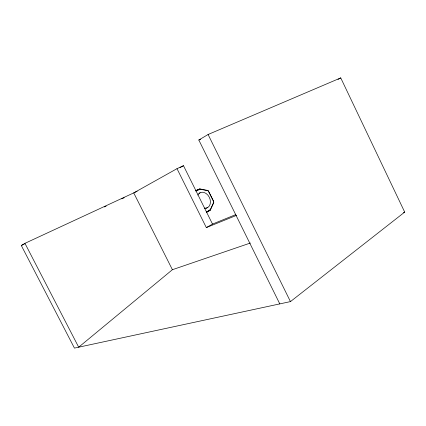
<?xml version="1.0" encoding="UTF-8"?>
<svg xmlns="http://www.w3.org/2000/svg" width="426" height="426" viewBox="0 0 426 426"><rect width="100%" height="100%" fill="white"/><g stroke="black" fill="none" stroke-linecap="round" stroke-linejoin="round"><path stroke-width="0.64" d="M206.376 212.073L210.061 209.837A1.369 1.028 66.3 0 0 210.401 209.448L213.559 202.606A1.363 1.017 65.8 0 0 213.607 201.642M195.811 190.582L199.427 189.043A1.832 1.379 65 0 1 200.103 188.974L207.355 190.374A1.81 1.363 65 0 1 208.649 191.471L213.517 201.274A1.81 1.358 65.4 0 1 213.612 202.994L210.46 209.832A1.826 1.374 65.5 0 1 210.007 210.353L206.322 212.59M250.408 243.017L172.402 269.706L78.688 347.195L24.948 243.331L137.135 191.322M24.948 243.331L21.3 245.498L74.444 348.106L290.457 301.597L404.7 212.1L340.741 77.894L208.096 134.499L198.814 140.016L279.791 303.892M213.628 202.989L213.559 202.606M213.564 201.269L208.618 191.498A1.395 1.038 64.7 0 0 208.192 190.949M212.505 224.076L183.489 165.703L177.003 168.669L206.333 227.585L212.505 224.076L235.78 214.603M177.003 168.669L133.727 192.898L172.402 269.706M180.012 167.647L183.489 165.703M337.972 79.444L340.741 77.894M209.294 210.417L210.497 209.81L210.433 209.475M206.509 212.105L210.023 210.348L210.061 209.837M198.942 193.308L200.108 192.749M21.3 245.498L24.309 244.098M104.349 206.951L106.154 206.109M121.799 198.846L124.206 197.733M195.491 190.8L199.437 189.037L199.879 189.33A1.374 1.033 64.2 0 1 200.39 189.277L207.643 190.672L207.371 190.369M195.949 191.088L199.879 189.33M205.737 208.442L207.51 207.654M198.814 140.016L200.646 139.227M196.487 190.513L200.119 188.968L200.39 189.277M206.333 227.585L236.542 215.354M403.438 212.489L404.7 212.1M208.096 134.499L290.457 301.597M197.834 195.108A8.323 6.268 65.2 0 1 209.315 197.307A8.323 6.268 65.2 0 1 204.32 208.16M207.92 190.768A1.369 1.017 64.7 0 1 208.096 190.875"/></g></svg>
